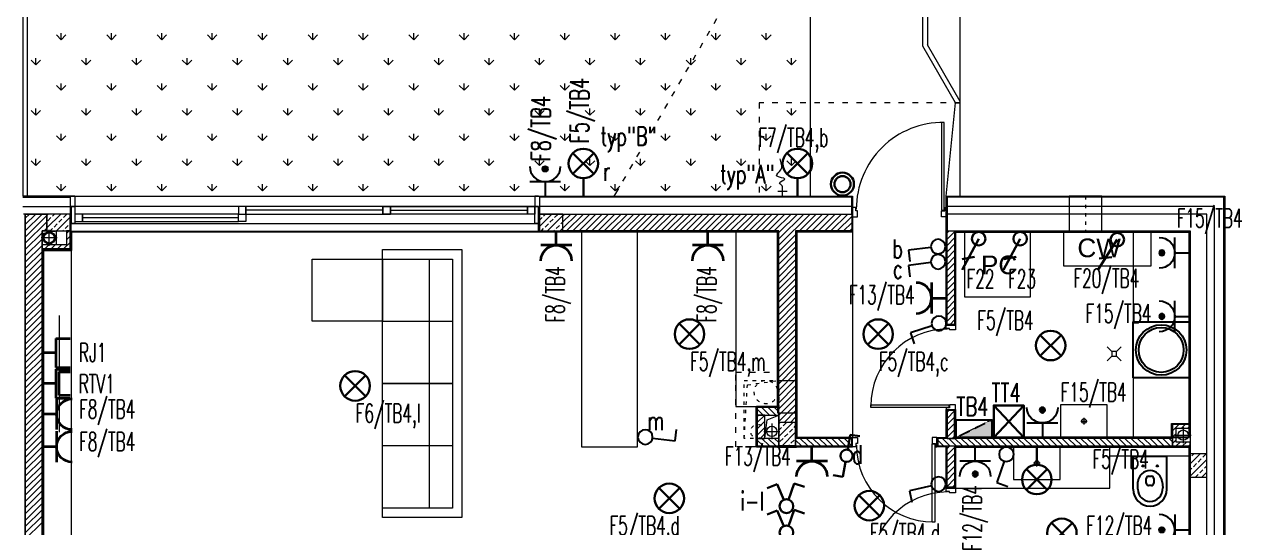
# Model space of a CAD drawing. Header units: millimetres. Extents: x 1780 to 154263, y -7240 to 17216.
# Drawn here: x 120252 to 121554, y 3367 to 3906 of the extents above; entities that cross this region are included whole.
import ezdxf

# ---------------------------------------------------------------- set-up
doc = ezdxf.new("R2010")
doc.units = ezdxf.units.MM
doc.linetypes.add('ACAD_ISO03W100', pattern=[30, 12, -18])
doc.linetypes.add('DASHED2', pattern=[0.375, 0.25, -0.125])
for name, color, linetype, lineweight in [('2d_SX_aranżacja drukowana', 200, 'Continuous', 5), ('2d_SX_aranżacja niedrukowana', 191, 'Continuous', 5), ('2d_SX_gruba przekroje', 90, 'Continuous', 20), ('2d_SX_instalacje', 200, 'Continuous', 9), ('2d_SX_instalacje szkic - kanalizacja sanitarna', 44, 'Continuous', 5), ('2d_SX_instalacje szkic - wentylacja nawiew', 170, 'Continuous', 5), ('2d_SX_instalacje szkic - wentylacja wywiew', 14, 'Continuous', 5), ('2d_SX_instalacje szkic - woda', 140, 'Continuous', 5), ('2d_SX_przebicia', 96, 'Continuous', 13), ('2d_SX_stolarka drzwiowa', 211, 'Continuous', 5), ('2d_SX_stolarka okienna', 5, 'Continuous', 5), ('2d_SX_stolarka okznaczenia', 251, 'Continuous', 5), ('2d_SX_szraf', 251, 'Continuous', 0), ('2d_SX_warstwy', 181, 'Continuous', 9), ('2d_SX_widok', 10, 'Continuous', 9), ('SX_PZT_utwardzona', 10, 'Continuous', 9)]:
    doc.layers.add(name, color=color, linetype=linetype, lineweight=lineweight)
doc.layers.add('2d_SX_powierzchnia', color=251, linetype='Continuous', plot=False)
doc.layers.add('2d_SX_rewizja 18 września', color=210, linetype='Continuous')
doc.layers.add('60 instalacje elektryka', color=10, linetype='Continuous')
doc.styles.add('OPIS', font='simplex.shx', dxfattribs={"width": 0.7, "height": 4})
doc.styles.add('ROMANS', font='romans.shx', dxfattribs={"height": 0.2})
doc.linetypes.add('ZIGZAG', pattern='A,0.00254,-5.08,[131,ltypeshp.shx,S=5.08,R=0,X=-5.08,Y=0],-10.16,[131,ltypeshp.shx,S=5.08,R=180,X=5.08,Y=0],-5.08', length=20.32254)

# ---------------------------------------------------------------- blocks, each defined once
blk = doc.blocks.new('PDKLD B1')
at = {"layer": '2d_SX_szraf'}
h = blk.add_hatch(dxfattribs=at)
h.set_pattern_fill('GRASS', color=8, scale=1.5, style=0)
h.set_pattern_definition([(90, (98496.447, -22378.067), (-26.94077, 26.94077), [7.14375, -46.73779]), (45, (98496.447, -22378.067), (-26.94077, 26.94077), [7.14375, -30.95625]), (135, (98496.447, -22378.067), (-26.94077, -26.94077), [7.14375, -30.95625])])
edge = h.paths.add_edge_path()
edge.add_line((113454.7, -11861.2), (113444.7, -11861.2))
edge.add_line((113444.7, -11861.2), (113444.7, -11243.2))
edge.add_line((113444.7, -11243.2), (112719.7, -11243.2))
edge.add_line((112719.7, -11243.2), (112719.7, -11243.2))
edge.add_line((112719.7, -11243.2), (112617.2, -11243.2))
edge.add_line((112617.2, -11243.2), (112617.2, -12034.2))
edge.add_line((112617.2, -12034.2), (112617.2, -12034.2))
edge.add_line((112617.2, -12034.2), (112617.2, -12575.3))
edge.add_line((112617.2, -12575.3), (113459.7, -12575.3))
edge.add_line((113459.7, -12575.3), (113459.7, -11861.2))
h = blk.add_hatch(dxfattribs=at)
h.set_pattern_fill('ANSI31', color=8, scale=1.5, angle=360, style=0)
h.set_pattern_definition([(45, (4094.675, -11046.748), (-3.36759605, 3.36759605), [])])
h.paths.add_polyline_path([(113605.7, -12612.3), (113613.7, -12612.3), (113613.7, -12712.3), (113605.7, -12712.3)])
h = blk.add_hatch(dxfattribs=at)
h.set_pattern_fill('ANSI31', color=8, scale=1.5, angle=90, style=0)
h.set_pattern_definition([(135, (119664.319, -26102.483), (-3.367596, -3.367596), [])])
h.paths.add_polyline_path([(113425.7, -12809.3), (113425.7, -12801.3), (113402.7, -12801.3), (113402.7, -12809.3)])
h = blk.add_hatch(dxfattribs=at)
h.set_pattern_fill('ANSI31', color=8, scale=1.5, angle=180, style=0)
h.set_pattern_definition([(225, (126703.9, -6572.6104), (3.367596, -3.367596), [])])
h.paths.add_polyline_path([(113410.7, -12809.3), (113402.7, -12809.3), (113402.7, -12834.3), (113410.7, -12834.3)])
h = blk.add_hatch(dxfattribs=at)
h.set_pattern_fill('ANSI31', color=8, scale=1.5, style=0)
h.set_pattern_definition([(45, (100312.4465, -19065.902), (-3.367596, 3.367596), [])])
h.paths.add_polyline_path([(113605.7, -12834.3), (113613.7, -12834.3), (113613.7, -12804.3), (113605.7, -12804.3)])
h = blk.add_hatch(dxfattribs=at)
h.set_pattern_fill('ANSI31', color=8, scale=1.5, angle=90, style=0)
h.set_pattern_definition([(135, (119664.319, -26135.483), (-3.367596, -3.367596), [])])
h.paths.add_polyline_path([(113425.7, -12842.3), (113425.7, -12834.3), (113402.7, -12834.3), (113402.7, -12842.3)])
h = blk.add_hatch(dxfattribs=at)
h.set_pattern_fill('ANSI31', color=8, scale=1.5, angle=90, style=0)
h.set_pattern_definition([(135, (119705.319, -26135.483), (-3.367596, -3.367596), [])])
h.paths.add_polyline_path([(113503.7, -12842.3), (113503.7, -12834.3), (113443.7, -12834.3), (113443.7, -12842.3)])
h = blk.add_hatch(dxfattribs=at)
h.set_pattern_fill('ANSI31', color=8, scale=1.5, angle=90, style=0)
h.set_pattern_definition([(135, (119857.319, -26135.483), (-3.367596, -3.367596), [])])
h.paths.add_polyline_path([(113846.7, -12842.3), (113846.7, -12834.3), (113595.7, -12834.3), (113595.7, -12842.3)])
h = blk.add_hatch(dxfattribs=at)
h.set_pattern_fill('ANSI31', color=8, scale=1.5, angle=360, style=0)
h.set_pattern_definition([(45, (4094.675, -11102.4664), (-3.36759605, 3.36759605), [])])
h.paths.add_polyline_path([(113605.7, -12842.3), (113613.7, -12842.3), (113613.7, -12886.5), (113605.7, -12886.5)])
at = {"color": 8, "ltscale": 5}
for p, q in [((113804.8, -12888.8), (113804.8, -12853.3)), ((113814.1, -12863.8), (113816, -12863.8)), ((113815.1, -12864.7), (113815.1, -12862.8)), ((113829.6, -12863.8), (113831.5, -12863.8)), ((113830.6, -12864.7), (113830.6, -12862.8)), ((113840.8, -12888.8), (113840.8, -12853.3)), ((113818.8, -12882.3), (113818.8, -12877.3)), ((113821.3, -12874.8), (113824.3, -12874.8)), ((113826.8, -12877.3), (113826.8, -12882.3)), ((113809.8, -12888.8), (113809.8, -12880.8)), ((113824.3, -12884.8), (113821.3, -12884.8)), ((113835.8, -12880.8), (113836.4, -12887.3))]:
    blk.add_line(p, q, dxfattribs=at)
at = {"color": 8}
blk.add_lwpolyline([(113804.7, -12769.7), (113804.7, -12709.7), (113864.7, -12709.7), (113864.7, -12769.7), (113804.7, -12769.7)], close=True, dxfattribs=at)
at = {"color": 8, "ltscale": 5}
blk.add_lwpolyline([(113804.8, -12853.3), (113840.8, -12853.3)], dxfattribs=at)
at = {"color": 8}
for radius in [27, 24]:
    blk.add_circle((113834.7, -12739.7), radius, dxfattribs=at)
at = {"color": 8, "ltscale": 5}
for centre in [(113815.1, -12863.8), (113830.6, -12863.8)]:
    blk.add_circle(centre, 0.75, dxfattribs=at)
for centre, radius, start, end in [((113822.8, -12881.8), 13, 4.5812, 175.4188), ((113821.3, -12877.3), 2.5, 90, 180), ((113824.3, -12877.3), 2.5, 0, 90), ((113822.8, -12888.8), 18, 180, 270), ((113822.8, -12888.8), 13, 180, 269.0685), ((113821.3, -12882.3), 2.5, 180, 270), ((113822.4, -12887.8), 14, 270.8976, 1.7357), ((113822.8, -12888.8), 18, 270, 0), ((113824.3, -12882.3), 2.5, 270, 0)]:
    blk.add_arc(centre, radius, start, end, dxfattribs=at)
at = {"layer": '2d_SX_aranżacja drukowana', "color": 8, "ltscale": 5}
for p, q in [((113614.7, -12683.3), (113614.7, -12613.3)), ((113614.7, -12613.3), (113684.7, -12613.3)), ((113624.7, -12683.3), (113624.7, -12613.3)), ((113694.7, -12613.3), (113694.7, -12683.3)), ((113724.7, -12613.3), (113804.7, -12613.3)), ((113730.3, -12613.3), (113730.3, -12649.8)), ((113824, -12649.8), (113824, -12613.3)), ((113730.3, -12649.8), (113824, -12649.8)), ((113694.7, -12683.3), (113624.7, -12683.3)), ((113614.7, -12843.3), (113614.7, -12887.5)), ((113779.7, -12843.3), (113864.7, -12843.3)), ((113779.7, -12853.3), (113779.7, -12843.3)), ((113779.7, -12887.5), (113779.7, -12843.3)), ((113864.7, -12843.3), (113864.7, -12853.3)), ((113864.7, -12853.3), (113779.7, -12853.3)), ((113614.7, -12887.5), (113779.7, -12887.5))]:
    blk.add_line(p, q, dxfattribs=at)
for points in [[(113777.1, -12833.3), (113777.1, -12798.3), (113727.1, -12798.3), (113727.1, -12833.3)], [(113676.7, -12843.3), (113676.7, -12878.3), (113726.7, -12878.3), (113726.7, -12843.3)]]:
    blk.add_lwpolyline(points, close=True, dxfattribs=at)
for points in [[(113752.1, -12812.3), (113752.1, -12819.3)], [(113748.6, -12815.8), (113755.6, -12815.8)], [(113705.2, -12860.8), (113698.2, -12860.8)], [(113701.7, -12864.3), (113701.7, -12857.3)]]:
    blk.add_lwpolyline(points, dxfattribs=at)
for centre in [(113752.1, -12815.8), (113701.7, -12860.8)]:
    blk.add_circle(centre, 2.5, dxfattribs=at)
at = {"layer": '2d_SX_aranżacja niedrukowana', "color": 8}
for p, q in [((113274.7, -12613.3), (113214.7, -12613.3)), ((113214.7, -12613.3), (113214.7, -12843.3)), ((113274.7, -12843.3), (113274.7, -12613.3)), ((113424.7, -12613.3), (113379.7, -12613.3)), ((113379.7, -12613.3), (113379.7, -12800.3)), ((113424.7, -12800.3), (113424.7, -12613.3)), ((113444.7, -12613.3), (113504.7, -12613.3)), ((113444.7, -12833.3), (113444.7, -12613.3)), ((113504.7, -12613.3), (113504.7, -12833.3)), ((113804.7, -12613.3), (113804.7, -12833.3)), ((112668.7, -12633.3), (112668.7, -13383.3)), ((112655.9, -12702.9), (112655.9, -12827.7)), ((113379.7, -12800.3), (113424.7, -12800.3)), ((113504.7, -12833.3), (113444.7, -12833.3)), ((113214.7, -12843.3), (113274.7, -12843.3))]:
    blk.add_line(p, q, dxfattribs=at)
for points in [[(113001.7, -12642.4), (113001.7, -12709), (112926.7, -12709), (112926.7, -12642.4)], [(113086.7, -12632.4), (113086.7, -12919), (113001.7, -12919), (113001.7, -12632.4)], [(113076.7, -12642.4), (113076.7, -12909), (113001.7, -12909), (113001.7, -12642.4)], [(113076.7, -12642.4), (113076.7, -12775.7), (113001.7, -12775.7), (113001.7, -12642.4)], [(113076.7, -12709), (113076.7, -12775.7), (113001.7, -12775.7), (113001.7, -12709)], [(113076.7, -12775.7), (113076.7, -12842.4), (113001.7, -12842.4), (113001.7, -12775.7)]]:
    blk.add_lwpolyline(points, close=True, dxfattribs=at)
blk.add_lwpolyline([(113001.7, -12642.4), (113051.7, -12642.4), (113051.7, -12909)], dxfattribs=at)
at = {"layer": '2d_SX_gruba przekroje', "color": 8}
for p, q in [((112672.7, -12575.3), (112617.2, -12575.3)), ((112668.7, -12575.3), (112672.7, -12575.3)), ((112672.7, -12575.3), (112672.7, -12586.3)), ((113168.7, -12575.3), (113164.7, -12575.3)), ((113164.7, -12575.3), (113164.7, -12586.3)), ((113168.7, -12575.3), (113504.7, -12575.3)), ((113504.7, -12575.3), (113504.7, -12613.3)), ((113604.7, -12613.3), (113604.7, -12575.3)), ((113604.7, -12575.3), (113902.7, -12575.3)), ((113902.7, -12575.3), (113902.7, -13421.3)), ((112672.7, -12586.3), (112668.7, -12586.3)), ((112668.7, -12613.3), (112668.7, -12586.3)), ((113164.7, -12586.3), (113168.7, -12586.3)), ((113168.7, -12613.3), (113168.7, -12586.3)), ((112668.7, -12613.3), (112668.7, -12632.3)), ((112668.7, -12613.3), (112668.7, -12613.3)), ((113424.7, -12613.3), (113168.7, -12613.3)), ((113424.7, -12800.3), (113424.7, -12613.3)), ((113504.7, -12613.3), (113444.7, -12613.3)), ((113444.7, -12613.3), (113444.7, -12833.3)), ((113604.7, -12713.3), (113604.7, -12613.3)), ((113614.7, -12613.3), (113614.7, -12713.3)), ((113864.7, -12613.3), (113614.7, -12613.3)), ((113864.7, -12818.3), (113864.7, -12613.3)), ((112668.7, -12632.3), (112638.7, -12632.3)), ((112638.7, -13383.3), (112638.7, -12632.3)), ((113614.7, -12713.3), (113604.7, -12713.3)), ((113401.7, -12843.3), (113401.7, -12800.3)), ((113401.7, -12800.3), (113424.7, -12800.3)), ((113604.7, -12833.3), (113604.7, -12803.3)), ((113604.7, -12803.3), (113614.7, -12803.3)), ((113614.7, -12803.3), (113614.7, -12833.3)), ((113845.7, -12833.3), (113845.7, -12818.3)), ((113845.7, -12818.3), (113864.7, -12818.3)), ((113845.7, -12833.3), (113845.7, -12818.3)), ((113845.7, -12818.3), (113864.7, -12818.3)), ((113504.7, -12833.3), (113444.7, -12833.3)), ((113504.7, -12843.3), (113504.7, -12833.3)), ((113594.7, -12843.3), (113594.7, -12833.3)), ((113594.7, -12833.3), (113604.7, -12833.3)), ((113614.7, -12833.3), (113845.7, -12833.3)), ((113424.7, -12843.3), (113401.7, -12843.3)), ((113444.7, -12843.3), (113424.7, -12843.3)), ((113444.7, -12843.3), (113504.7, -12843.3)), ((113604.7, -12843.3), (113594.7, -12843.3)), ((113604.7, -12887.5), (113604.7, -12843.3)), ((113864.7, -12843.3), (113614.7, -12843.3)), ((113614.7, -12843.3), (113614.7, -12887.5)), ((113845.7, -12843.3), (113864.7, -12843.3)), ((113864.7, -13057.5), (113864.7, -12843.3)), ((113614.7, -12887.5), (113604.7, -12887.5))]:
    blk.add_line(p, q, dxfattribs=at)
at = {"layer": '2d_SX_instalacje', "color": 8}
for points in [[(113781.8, -12741.2), (113776.8, -12736.2)], [(113781.8, -12746.2), (113776.8, -12751.2)], [(113786.8, -12741.2), (113791.8, -12736.2)], [(113786.8, -12746.2), (113791.8, -12751.2)]]:
    blk.add_lwpolyline(points, dxfattribs=at)
blk.add_lwpolyline([(113786.8, -12746.2), (113786.8, -12741.2), (113781.8, -12741.2), (113781.8, -12746.2)], close=True, dxfattribs=at)
at = {"layer": '2d_SX_instalacje szkic - kanalizacja sanitarna', "color": 8}
for points in [[(112645.2, -12628.3), (112645.2, -12611.3)], [(112645.2, -12628.3), (112645.2, -12611.3)], [(112653.7, -12619.8), (112636.7, -12619.8)], [(112653.7, -12619.8), (112636.7, -12619.8)], [(113418.2, -12818.3), (113418.2, -12835.3)], [(113418.2, -12818.3), (113418.2, -12835.3)], [(113858.2, -12822.3), (113858.2, -12839.3)], [(113409.7, -12826.8), (113426.7, -12826.8)], [(113409.7, -12826.8), (113426.7, -12826.8)], [(113849.7, -12830.8), (113866.7, -12830.8)]]:
    blk.add_lwpolyline(points, dxfattribs=at)
for centre in [(112645.2, -12619.8), (112645.2, -12619.8), (113418.2, -12826.8), (113418.2, -12826.8), (113858.2, -12830.8)]:
    blk.add_circle(centre, 5.5, dxfattribs=at)
at = {"layer": '2d_SX_instalacje szkic - wentylacja nawiew', "color": 8, "linetype": 'ACAD_ISO03W100', "ltscale": 0.3}
blk.add_line((113753.7, -12575.3), (113753.7, -12613.3), dxfattribs=at)
at = {"layer": '2d_SX_instalacje szkic - wentylacja wywiew', "color": 8, "linetype": 'ACAD_ISO03W100', "ltscale": 0.3}
for centre, radius in [((113411.9, -12784.8), 12.5), ((113403.2, -12826.8), 7.5)]:
    blk.add_circle(centre, radius, dxfattribs=at)
at = {"layer": '2d_SX_instalacje szkic - woda', "color": 8}
for p, q in [((113429.7, -12575.3), (113429.7, -12565.3)), ((113434.7, -12570.3), (113424.7, -12570.3))]:
    blk.add_line(p, q, dxfattribs=at)
at = {"layer": '2d_SX_instalacje szkic - woda', "color": 8, "start_tangent": (0.020138, 0.999797), "end_tangent": (-0.22984, 0.973228)}
blk.add_spline([(113429.7, -12565.3), (113426.6, -12560.9), (113432.1, -12556.9), (113423.4, -12553.6), (113428, -12547), (113427, -12535.3)], degree=3, dxfattribs=at)
at = {"layer": '2d_SX_powierzchnia', "color": 8}
for p, q in [((113424.7, -12613.3), (112668.7, -12613.3)), ((112668.7, -12613.3), (112668.7, -12633.3)), ((113424.7, -12800.3), (113424.7, -12613.3)), ((113444.7, -12613.3), (113444.7, -12833.3)), ((113614.7, -12613.3), (113864.7, -12613.3)), ((113864.7, -12613.3), (113864.7, -12833.3)), ((112668.7, -12633.3), (112638.7, -12633.3)), ((112638.7, -12633.3), (112638.7, -13234.6)), ((113401.7, -12843.3), (113401.7, -12800.3)), ((113401.7, -12800.3), (113424.7, -12800.3)), ((113864.7, -12833.3), (113614.7, -12833.3)), ((113424.7, -12843.3), (113401.7, -12843.3)), ((113424.7, -12843.3), (113444.7, -12843.3)), ((113614.7, -12843.3), (113864.7, -12843.3)), ((113864.7, -12843.3), (113864.7, -13057.5))]:
    blk.add_line(p, q, dxfattribs=at)
at = {"layer": '2d_SX_przebicia', "color": 8}
for p, q in [((113771.2, -12575.3), (113736.2, -12575.3)), ((113736.2, -12575.3), (113736.2, -12613.3)), ((113771.2, -12613.3), (113771.2, -12575.3)), ((112637.7, -12627.3), (112637.7, -12612.3)), ((112637.7, -12612.3), (112652.7, -12612.3)), ((112637.7, -12627.3), (112637.7, -12612.3)), ((112637.7, -12612.3), (112652.7, -12612.3)), ((112652.7, -12612.3), (112652.7, -12627.3)), ((112652.7, -12612.3), (112652.7, -12627.3)), ((113736.2, -12613.3), (113771.2, -12613.3)), ((112652.7, -12627.3), (112637.7, -12627.3)), ((112652.7, -12627.3), (112637.7, -12627.3)), ((113424.7, -12772.3), (113444.7, -12772.3)), ((113424.7, -12807.3), (113424.7, -12772.3)), ((113444.7, -12772.3), (113444.7, -12807.3)), ((113410.7, -12809.3), (113425.7, -12809.3)), ((113410.7, -12834.3), (113410.7, -12809.3)), ((113413.4, -12814.3), (113425.7, -12809.3)), ((113444.7, -12807.3), (113424.7, -12807.3)), ((113425.7, -12809.3), (113425.7, -12834.3)), ((113410.7, -12834.3), (113413.4, -12814.3)), ((113850.7, -12823.3), (113865.7, -12823.3)), ((113850.7, -12838.3), (113850.7, -12823.3)), ((113865.7, -12823.3), (113865.7, -12838.3)), ((113425.7, -12834.3), (113410.7, -12834.3)), ((113865.7, -12838.3), (113850.7, -12838.3))]:
    blk.add_line(p, q, dxfattribs=at)
at = {"layer": '2d_SX_przebicia', "color": 8, "linetype": 'ACAD_ISO03W100', "ltscale": 0.3}
for p, q in [((112637.7, -12627.3), (112639.3, -12614.7)), ((112639.3, -12614.7), (112652.7, -12612.3)), ((113388.7, -12772.3), (113425.7, -12772.3)), ((113388.7, -12834.3), (113388.7, -12772.3)), ((113392.2, -12777), (113425.7, -12772.3)), ((113425.7, -12772.3), (113425.7, -12834.3)), ((113388.7, -12834.3), (113392.2, -12777)), ((113425.7, -12834.3), (113388.7, -12834.3))]:
    blk.add_line(p, q, dxfattribs=at)
at = {"layer": '2d_SX_przebicia', "color": 8}
blk.add_circle((112645.2, -12619.8), 6.5, dxfattribs=at)
at = {"layer": '2d_SX_stolarka drzwiowa', "color": 8}
for points in [[(113602.7, -12590.3), (113602.7, -12496.2), (113599.7, -12496.2), (113599.7, -12590.3)], [(113607.7, -12801.3), (113524.2, -12801.3), (113524.2, -12798.3), (113607.7, -12798.3)], [(113592.7, -12840.3), (113592.7, -12923.8), (113589.7, -12923.8), (113589.7, -12840.3)]]:
    blk.add_lwpolyline(points, close=True, dxfattribs=at)
for points in [[(113508.2, -12587.3), (113504.7, -12587.3), (113504.7, -12597.3), (113509.7, -12597.3), (113509.7, -12590.8), (113508.2, -12590.8), (113508.2, -12587.3)], [(113599.7, -12590.8), (113603.2, -12590.8), (113603.2, -12587.3), (113604.7, -12587.3), (113604.7, -12597.3), (113599.7, -12597.3), (113599.7, -12590.8)], [(113604.7, -12716.8), (113604.7, -12713.3), (113614.7, -12713.3), (113614.7, -12718.3), (113608.2, -12718.3), (113608.2, -12716.8), (113604.7, -12716.8)], [(113608.2, -12798.3), (113608.2, -12801.8), (113604.7, -12801.8), (113604.7, -12803.3), (113614.7, -12803.3), (113614.7, -12798.3), (113608.2, -12798.3)], [(113508.2, -12843.3), (113504.7, -12843.3), (113504.7, -12833.3), (113509.7, -12833.3), (113509.7, -12839.8), (113508.2, -12839.8), (113508.2, -12843.3)], [(113589.7, -12839.8), (113593.2, -12839.8), (113593.2, -12843.3), (113594.7, -12843.3), (113594.7, -12833.3), (113589.7, -12833.3), (113589.7, -12839.8)], [(113604.7, -12891), (113604.7, -12887.5), (113614.7, -12887.5), (113614.7, -12892.5), (113608.2, -12892.5), (113608.2, -12891), (113604.7, -12891)]]:
    blk.add_lwpolyline(points, dxfattribs=at)
at = {"layer": '2d_SX_stolarka okienna', "color": 8}
for p, q in [((112668.7, -12586.3), (112672.7, -12586.3)), ((112668.7, -12604.3), (112668.7, -12586.3)), ((113168.7, -12586.3), (112668.7, -12586.3)), ((112668.7, -12586.3), (112668.7, -12604.3)), ((112672.7, -12586.3), (112672.7, -12604.3)), ((113164.7, -12586.3), (113168.7, -12586.3)), ((113164.7, -12604.3), (113164.7, -12586.3)), ((113168.7, -12586.3), (113168.7, -12604.3)), ((113168.7, -12604.3), (113168.7, -12586.3)), ((112672.7, -12604.3), (112668.7, -12604.3)), ((112668.7, -12604.3), (113168.7, -12604.3)), ((113168.7, -12604.3), (113164.7, -12604.3))]:
    blk.add_line(p, q, dxfattribs=at)
for points in [[(112847.7, -12594.3), (112855.7, -12594.3), (112855.7, -12586.3), (112847.7, -12586.3), (112847.7, -12594.3)], [(113002.2, -12594.3), (113002.2, -12586.3), (112855.7, -12586.3), (112855.7, -12594.3)], [(113002.2, -12594.3), (113010.2, -12594.3), (113010.2, -12586.3), (113002.2, -12586.3), (113002.2, -12594.3)], [(113010.2, -12594.3), (113002.2, -12594.3), (113002.2, -12586.3), (113010.2, -12586.3), (113010.2, -12594.3)], [(113010.2, -12594.3), (113010.2, -12586.3), (113156.7, -12586.3), (113156.7, -12594.3)], [(113164.7, -12594.3), (113156.7, -12594.3), (113156.7, -12586.3), (113164.7, -12586.3), (113164.7, -12594.3)], [(112672.7, -12602.3), (112680.7, -12602.3), (112680.7, -12594.3), (112672.7, -12594.3), (112672.7, -12602.3)], [(112847.7, -12602.3), (112847.7, -12594.3), (112680.7, -12594.3), (112680.7, -12602.3)], [(112855.7, -12602.3), (112847.7, -12602.3), (112847.7, -12594.3), (112855.7, -12594.3), (112855.7, -12602.3)]]:
    blk.add_lwpolyline(points, close=True, dxfattribs=at)
for points in [[(113002.2, -12590.3), (112855.7, -12590.3)], [(113010.2, -12590.3), (113156.7, -12590.3)], [(112847.7, -12598.3), (112680.7, -12598.3)]]:
    blk.add_lwpolyline(points, dxfattribs=at)
at = {"layer": '2d_SX_stolarka okznaczenia', "color": 8}
for centre, radius, start, end in [((113601.5, -12589.1), 92.9, 89.2932, 179.9404), ((113606.6, -12799.7), 82.4, 90.2975, 180.0508), ((113591.1, -12841.3), 82.4, 180.2975, 270.0508), ((113606.6, -12974), 82.4, 90.2975, 180.0508)]:
    blk.add_arc(centre, radius, start, end, dxfattribs=at)
at = {"layer": '2d_SX_szraf', "color": 8, "linetype": 'ZIGZAG'}
for p, q in [((112617.2, -12586.3), (112667.7, -12586.3)), ((113503.7, -12586.3), (113169.7, -12586.3)), ((113891.7, -12586.3), (113605.7, -12586.3)), ((113891.7, -13410.3), (113891.7, -12586.3))]:
    blk.add_line(p, q, dxfattribs=at)
at = {"layer": '2d_SX_szraf', "color": 8, "linetype": 'Continuous'}
for p, q in [((112619.7, -12598.7), (112624.1, -12594.3)), ((112619.7, -12605.4), (112630.8, -12594.3)), ((112619.7, -12612.1), (112637.6, -12594.3)), ((112619.7, -12618.9), (112642.7, -12595.9)), ((112619.7, -12625.6), (112642.7, -12602.6)), ((112642.7, -12595.7), (112644.1, -12594.3)), ((112642.7, -12609.2), (112657.6, -12594.3)), ((112643.7, -12601.4), (112647.1, -12598)), ((112648.8, -12596.4), (112650.9, -12594.3)), ((112650.5, -12608.2), (112653.8, -12604.8)), ((112653.1, -12612.3), (112667.7, -12597.7)), ((112655.5, -12603.1), (112658.9, -12599.7)), ((112660.6, -12598), (112663.9, -12594.7)), ((112667.3, -12604.8), (112667.7, -12604.4)), ((113169.7, -12607.5), (113183, -12594.3)), ((113169.7, -12600.8), (113172.4, -12598)), ((113174.1, -12596.4), (113176.2, -12594.3)), ((113175.8, -12608.2), (113179.2, -12604.8)), ((113178.4, -12612.3), (113194.7, -12596)), ((113180.8, -12603.1), (113184.2, -12599.7)), ((113185.9, -12598), (113189.3, -12594.7)), ((113192.6, -12604.8), (113194.7, -12602.7)), ((113194.7, -12596), (113196.4, -12594.3)), ((113194.7, -12602.7), (113203.2, -12594.3)), ((113194.7, -12609.5), (113209.9, -12594.3)), ((113198.6, -12612.3), (113216.6, -12594.3)), ((113205.4, -12612.3), (113223.4, -12594.3)), ((113212.1, -12612.3), (113230.1, -12594.3)), ((113218.8, -12612.3), (113236.8, -12594.3)), ((113225.6, -12612.3), (113243.6, -12594.3)), ((113232.3, -12612.3), (113250.3, -12594.3)), ((113239, -12612.3), (113257, -12594.3)), ((113245.8, -12612.3), (113263.8, -12594.3)), ((113252.5, -12612.3), (113270.5, -12594.3)), ((113259.3, -12612.3), (113277.3, -12594.3)), ((113266, -12612.3), (113284, -12594.3)), ((113272.7, -12612.3), (113290.7, -12594.3)), ((113279.5, -12612.3), (113297.5, -12594.3)), ((113286.2, -12612.3), (113304.2, -12594.3)), ((113292.9, -12612.3), (113310.9, -12594.3)), ((113299.7, -12612.3), (113317.7, -12594.3)), ((113306.4, -12612.3), (113324.4, -12594.3)), ((113313.1, -12612.3), (113331.1, -12594.3)), ((113319.9, -12612.3), (113337.9, -12594.3)), ((113326.6, -12612.3), (113344.6, -12594.3)), ((113333.3, -12612.3), (113351.3, -12594.3)), ((113340.1, -12612.3), (113358.1, -12594.3)), ((113346.8, -12612.3), (113364.8, -12594.3)), ((113353.5, -12612.3), (113371.5, -12594.3)), ((113360.3, -12612.3), (113378.3, -12594.3)), ((113367, -12612.3), (113385, -12594.3)), ((113373.7, -12612.3), (113391.7, -12594.3)), ((113380.5, -12612.3), (113398.5, -12594.3)), ((113387.2, -12612.3), (113405.2, -12594.3)), ((113394, -12612.3), (113412, -12594.3)), ((113400.7, -12612.3), (113418.7, -12594.3)), ((113407.4, -12612.3), (113425.4, -12594.3)), ((113414.2, -12612.3), (113432.2, -12594.3)), ((113420.9, -12612.3), (113438.9, -12594.3)), ((113425.7, -12614.2), (113445.6, -12594.3)), ((113425.7, -12620.9), (113452.4, -12594.3)), ((113425.7, -12627.7), (113459.1, -12594.3)), ((113447.8, -12612.3), (113465.8, -12594.3)), ((113454.6, -12612.3), (113472.6, -12594.3)), ((113461.3, -12612.3), (113479.3, -12594.3)), ((113468, -12612.3), (113486, -12594.3)), ((113474.8, -12612.3), (113492.8, -12594.3)), ((113481.5, -12612.3), (113499.5, -12594.3)), ((113488.2, -12612.3), (113503.7, -12596.8)), ((113495, -12612.3), (113503.7, -12603.6)), ((112619.7, -12632.4), (112637.7, -12614.4)), ((112639.8, -12612.3), (112642.7, -12609.4)), ((112646.3, -12612.3), (112648.8, -12609.8)), ((112659.8, -12612.3), (112660.6, -12611.5)), ((112662.2, -12609.8), (112665.6, -12606.5)), ((112666.6, -12612.3), (112663.7, -12615.1)), ((112666.6, -12612.3), (112667.7, -12611.1)), ((113171.7, -12612.3), (113174.1, -12609.8)), ((113185.2, -12612.3), (113185.9, -12611.5)), ((113187.6, -12609.8), (113191, -12606.5)), ((113191.9, -12612.3), (113194.7, -12609.5)), ((113425.7, -12634.4), (113443.7, -12616.4)), ((113501.7, -12612.3), (113503.7, -12610.3)), ((112619.7, -12639.1), (112637.7, -12621.1)), ((112619.7, -12645.8), (112637.7, -12627.8)), ((112638.1, -12627.3), (112637.7, -12627.7)), ((112644.8, -12627.3), (112640.8, -12631.3)), ((112651.6, -12627.3), (112647.6, -12631.3)), ((112658.3, -12627.3), (112654.3, -12631.3)), ((112667.7, -12624.6), (112661, -12631.3)), ((112667.7, -12617.9), (112663.7, -12621.9)), ((113425.7, -12641.2), (113443.7, -12623.2)), ((113425.7, -12647.9), (113443.7, -12629.9)), ((112619.7, -12652.6), (112637.7, -12634.6)), ((112619.7, -12659.3), (112637.7, -12641.3)), ((113425.7, -12654.6), (113443.7, -12636.6)), ((113425.7, -12661.4), (113443.7, -12643.4)), ((112619.7, -12666), (112637.7, -12648)), ((112619.7, -12672.8), (112637.7, -12654.8)), ((113425.7, -12668.1), (113443.7, -12650.1)), ((113425.7, -12674.8), (113443.7, -12656.8)), ((112619.7, -12679.5), (112637.7, -12661.5)), ((112619.7, -12686.2), (112637.7, -12668.2)), ((113425.7, -12681.6), (113443.7, -12663.6)), ((112619.7, -12693), (112637.7, -12675)), ((112619.7, -12699.7), (112637.7, -12681.7)), ((113425.7, -12688.3), (113443.7, -12670.3)), ((113425.7, -12695), (113443.7, -12677)), ((112619.7, -12706.4), (112637.7, -12688.4)), ((112619.7, -12713.2), (112637.7, -12695.2)), ((113425.7, -12701.8), (113443.7, -12683.8)), ((113425.7, -12708.5), (113443.7, -12690.5)), ((112619.7, -12719.9), (112637.7, -12701.9)), ((112619.7, -12726.6), (112637.7, -12708.6)), ((113425.7, -12715.2), (113443.7, -12697.2)), ((113425.7, -12722), (113443.7, -12704)), ((112619.7, -12733.4), (112637.7, -12715.4)), ((113425.7, -12728.7), (113443.7, -12710.7)), ((113425.7, -12735.4), (113443.7, -12717.4)), ((112619.7, -12740.1), (112637.7, -12722.1)), ((112619.7, -12746.9), (112637.7, -12728.9)), ((113425.7, -12742.2), (113443.7, -12724.2)), ((113425.7, -12748.9), (113443.7, -12730.9)), ((112619.7, -12753.6), (112637.7, -12735.6)), ((112619.7, -12760.3), (112637.7, -12742.3)), ((113425.7, -12755.7), (113443.7, -12737.7)), ((113425.7, -12762.4), (113443.7, -12744.4)), ((112619.7, -12767.1), (112637.7, -12749.1)), ((112619.7, -12773.8), (112637.7, -12755.8)), ((113425.7, -12769.1), (113443.7, -12751.1)), ((113425.7, -12775.9), (113443.7, -12757.9)), ((112619.7, -12780.5), (112637.7, -12762.5)), ((112619.7, -12787.3), (112637.7, -12769.3)), ((113425.7, -12782.6), (113443.7, -12764.6)), ((113425.7, -12789.3), (113443.7, -12771.3)), ((112619.7, -12794), (112637.7, -12776)), ((112619.7, -12800.7), (112637.7, -12782.7)), ((113425.7, -12796.1), (113443.7, -12778.1)), ((113425.7, -12802.8), (113443.7, -12784.8)), ((112619.7, -12807.5), (112637.7, -12789.5)), ((112619.7, -12814.2), (112637.7, -12796.2)), ((113425.7, -12809.5), (113443.7, -12791.5)), ((113425.7, -12816.3), (113443.7, -12798.3)), ((112619.7, -12820.9), (112637.7, -12802.9)), ((112619.7, -12827.7), (112637.7, -12809.7)), ((113431.4, -12817.3), (113443.7, -12805)), ((113438.2, -12817.3), (113443.7, -12811.7)), ((112619.7, -12834.4), (112637.7, -12816.4)), ((112619.7, -12841.1), (112637.7, -12823.1)), ((113425.7, -12818.8), (113427.2, -12817.3)), ((113425.7, -12832.3), (113440.7, -12817.3)), ((113425.7, -12825.6), (113428.5, -12822.7)), ((113430.2, -12821), (113433.6, -12817.6)), ((113437, -12827.7), (113440.3, -12824.4)), ((113442, -12822.7), (113443.7, -12821)), ((113846.7, -12819.6), (113847, -12819.3)), ((113846.7, -12826.3), (113853.7, -12819.3)), ((113856.5, -12823.3), (113860.5, -12819.3)), ((113863.2, -12823.3), (113865.7, -12820.8)), ((112619.7, -12847.9), (112637.7, -12829.9)), ((112619.7, -12854.6), (112637.7, -12836.6)), ((113426.9, -12837.8), (113430.2, -12834.5)), ((113429.2, -12842.3), (113443.7, -12827.8)), ((113431.9, -12832.8), (113435.3, -12829.4)), ((113438.6, -12839.5), (113442, -12836.2)), ((113846.7, -12833.1), (113850.7, -12829.1)), ((113846.7, -12839.8), (113850.7, -12835.8)), ((113850.9, -12842.3), (113854.9, -12838.3)), ((113857.7, -12842.3), (113861.7, -12838.3)), ((112619.7, -12861.4), (112637.7, -12843.4)), ((112619.7, -12868.1), (112637.7, -12850.1)), ((113435.9, -12842.3), (113437, -12841.2)), ((113442.6, -12842.3), (113443.7, -12841.2)), ((113864.4, -12842.3), (113865.7, -12841)), ((113865.7, -12861.4), (113876.3, -12850.8)), ((113867.5, -12852.8), (113869.5, -12850.8)), ((113879.3, -12854.5), (113882.6, -12851.1)), ((112619.7, -12874.8), (112637.7, -12856.8)), ((112619.7, -12881.6), (112637.7, -12863.6)), ((113865.7, -12854.6), (113865.8, -12854.5)), ((113865.7, -12874.8), (113883.7, -12856.8)), ((113869.2, -12864.6), (113872.5, -12861.2)), ((113874.2, -12859.6), (113877.6, -12856.2)), ((113880.9, -12866.3), (113883.7, -12863.6)), ((112619.7, -12888.3), (112637.7, -12870.3)), ((112619.7, -12895), (112637.7, -12877)), ((113865.7, -12868.1), (113867.5, -12866.3)), ((113871.5, -12875.8), (113874.2, -12873)), ((113875.9, -12871.3), (113879.3, -12868)), ((113878.2, -12875.8), (113883.7, -12870.3)), ((113883.7, -12876.9), (113883.7, -12876.9)), ((112619.7, -12901.8), (112637.7, -12883.8)), ((112619.7, -12908.5), (112637.7, -12890.5)), ((113883.7, -12883.6), (113883.7, -12883.6)), ((113883.7, -12890.3), (113883.7, -12890.3)), ((112619.7, -12915.2), (112637.7, -12897.2)), ((112619.7, -12922), (112637.7, -12904)), ((113883.7, -12897.1), (113883.7, -12897.1)), ((113883.7, -12903.8), (113883.7, -12903.8)), ((112619.7, -12928.7), (112637.7, -12910.7)), ((113883.7, -12910.6), (113883.7, -12910.6)), ((112619.7, -12935.4), (112637.7, -12917.4)), ((112619.7, -12942.2), (112637.7, -12924.2))]:
    blk.add_line(p, q, dxfattribs=at)
at = {"layer": '2d_SX_warstwy', "color": 8}
for p, q in [((112617.2, -12576.3), (112667.7, -12576.3)), ((112667.7, -12576.3), (112667.7, -12594.3)), ((113503.7, -12576.3), (113169.7, -12576.3)), ((113169.7, -12576.3), (113169.7, -12594.3)), ((113503.7, -12594.3), (113503.7, -12576.3)), ((113901.7, -12576.3), (113605.7, -12576.3)), ((113605.7, -12576.3), (113605.7, -12594.3)), ((113901.7, -13420.3), (113901.7, -12576.3)), ((112619.7, -12594.3), (112617.7, -12594.3)), ((112642.7, -12594.3), (112619.7, -12594.3)), ((112619.7, -12594.3), (112619.7, -12985.8)), ((112619.7, -13402.3), (112619.7, -12594.3)), ((112619.7, -13402.3), (112619.7, -12594.3)), ((112619.7, -12594.3), (112642.7, -12594.3)), ((112642.7, -12612.3), (112642.7, -12594.3)), ((112667.7, -12594.3), (112642.7, -12594.3)), ((112642.7, -12594.3), (112642.7, -12612.3)), ((112642.7, -12594.3), (112642.7, -12612.3)), ((112667.7, -12612.3), (112667.7, -12594.3)), ((113194.7, -12594.3), (113169.7, -12594.3)), ((113169.7, -12594.3), (113169.7, -12612.3)), ((113169.7, -12594.3), (113503.7, -12594.3)), ((113194.7, -12612.3), (113194.7, -12594.3)), ((113194.7, -12612.3), (113194.7, -12594.3)), ((113194.7, -12594.3), (113503.7, -12594.3)), ((113503.7, -12594.3), (113503.7, -12612.3)), ((113605.7, -12594.3), (113605.7, -12612.3)), ((113883.7, -12594.3), (113605.7, -12594.3)), ((113883.7, -13402.3), (113883.7, -12594.3)), ((112637.7, -12985.8), (112637.7, -12612.3)), ((112637.7, -12612.3), (112642.7, -12612.3)), ((112642.7, -12612.3), (112637.7, -12612.3)), ((112637.7, -12612.3), (112637.7, -13384.3)), ((112642.7, -12612.3), (112667.7, -12612.3)), ((112667.7, -12612.3), (112663.7, -12612.3)), ((112663.7, -12612.3), (112663.7, -12627.3)), ((112667.7, -12631.3), (112667.7, -12612.3)), ((113169.7, -12612.3), (113194.7, -12612.3)), ((113425.7, -12612.3), (113194.7, -12612.3)), ((113425.7, -12842.3), (113425.7, -12612.3)), ((113503.7, -12612.3), (113443.7, -12612.3)), ((113443.7, -12612.3), (113443.7, -12842.3)), ((113605.7, -12612.3), (113865.7, -12612.3)), ((113865.7, -12612.3), (113865.7, -13384.3)), ((112663.7, -12627.3), (112637.7, -12627.3)), ((112637.7, -12627.3), (112637.7, -12631.3)), ((112637.7, -12631.3), (112667.7, -12631.3)), ((113443.7, -12817.3), (113425.7, -12817.3)), ((113425.7, -12817.3), (113425.7, -12842.3)), ((113443.7, -12842.3), (113443.7, -12817.3)), ((113865.7, -12819.3), (113846.7, -12819.3)), ((113846.7, -12819.3), (113846.7, -12842.3)), ((113850.7, -12838.3), (113850.7, -12823.3)), ((113850.7, -12823.3), (113865.7, -12823.3)), ((113865.7, -12823.3), (113865.7, -12819.3)), ((113865.7, -12838.3), (113850.7, -12838.3)), ((113865.7, -12842.3), (113865.7, -12838.3)), ((113425.7, -12842.3), (113443.7, -12842.3)), ((113443.7, -12842.3), (113425.7, -12842.3)), ((113846.7, -12842.3), (113850.7, -12842.3)), ((113850.7, -12842.3), (113865.7, -12842.3)), ((113883.7, -12850.8), (113865.7, -12850.8)), ((113865.7, -12850.8), (113865.7, -12875.8)), ((113883.7, -12875.8), (113883.7, -12850.8)), ((113865.7, -12875.8), (113883.7, -12875.8))]:
    blk.add_line(p, q, dxfattribs=at)
for points in [[(113605.7, -12612.3), (113613.7, -12612.3), (113613.7, -12712.3), (113605.7, -12712.3)], [(113425.7, -12809.3), (113425.7, -12801.3), (113402.7, -12801.3), (113402.7, -12809.3)], [(113410.7, -12809.3), (113402.7, -12809.3), (113402.7, -12834.3), (113410.7, -12834.3)], [(113605.7, -12834.3), (113613.7, -12834.3), (113613.7, -12804.3), (113605.7, -12804.3)], [(113425.7, -12842.3), (113425.7, -12834.3), (113402.7, -12834.3), (113402.7, -12842.3)], [(113503.7, -12842.3), (113503.7, -12834.3), (113443.7, -12834.3), (113443.7, -12842.3)], [(113846.7, -12842.3), (113846.7, -12834.3), (113595.7, -12834.3), (113595.7, -12842.3)], [(113605.7, -12842.3), (113613.7, -12842.3), (113613.7, -12886.5), (113605.7, -12886.5)]]:
    blk.add_lwpolyline(points, close=True, dxfattribs=at)
at = {"layer": '2d_SX_widok', "color": 8, "linetype": 'ACAD_ISO03W100', "ltscale": 0.5}
for p, q in [((113619.7, -12475.3), (113404.7, -12475.3)), ((113404.7, -12475.3), (113404.7, -12575.3)), ((113619.7, -12575.3), (113619.7, -12475.3)), ((112868.7, -12613.3), (113113.7, -12613.3)), ((113379.7, -12772.3), (113379.7, -12763.3)), ((113379.7, -12763.3), (113424.7, -12763.3)), ((113379.7, -12843.3), (113379.7, -12772.3)), ((113401.7, -12843.3), (113379.7, -12843.3))]:
    blk.add_line(p, q, dxfattribs=at)
at = {"layer": '2d_SX_widok', "color": 8, "ltscale": 0.5}
for points in [[(113454.7, -11861.2), (113444.7, -11861.2), (113444.7, -11243.2), (112719.7, -11243.2), (112719.7, -11243.2), (112617.2, -11243.2), (112617.2, -12034.2), (112617.2, -12034.2), (112617.2, -12575.3), (113459.7, -12575.3), (113459.7, -11861.2)], [(113619.7, -12575.3), (113619.7, -11256.2)], [(112622.2, -12575.3), (112622.2, -11881.2), (112617.2, -11881.2), (112617.2, -12575.3), (112622.2, -12575.3)]]:
    blk.add_lwpolyline(points, dxfattribs=at)
at = {"layer": '2d_SX_widok', "color": 8, "linetype": 'ACAD_ISO03W100', "ltscale": 0.5}
blk.add_lwpolyline([(113249.7, -12575.3), (113251.4, -12572.2), (113459.7, -12211.5), (113459.7, -11843.3)], dxfattribs=at)
at = {"layer": '2d_SX_widok', "color": 8}
blk.add_lwpolyline([(113604.7, -12575.3), (113614.7, -12475.3), (113619.7, -12475.3)], dxfattribs=at)
at = {"layer": 'SX_PZT_utwardzona', "color": 8}
for points in [[(113579.7, -12414.6), (113579.7, -11479.4)], [(113584.7, -11477.3), (113584.7, -12413.3)], [(113614.7, -12475.3), (113614.7, -12475.3), (113579.7, -12414.6)], [(113619.7, -12575.3), (113619.7, -12492.3), (113619.7, -12473.9), (113584.7, -12413.3)]]:
    blk.add_lwpolyline(points, dxfattribs=at)
at = {"layer": '60 instalacje elektryka', "char_height": 20, "width": 46.548, "attachment_point": 1, "rotation": 360, "style": 'ROMANS'}
for s, insert in [('{\\fArial|b0|i0|c238|p34;\\C8;CW}', (113745.1, -12620.5)), ('{\\fArial|b0|i0|c238|p34;\\C8;PC}', (113641.9, -12638.7))]:
    blk.add_mtext(s, dxfattribs=dict(at, insert=insert))
blk = doc.blocks.new('lampa1')
at = {"layer": '60 instalacje elektryka', "lineweight": 30}
for p, q in [((2045.4, 2946.7), (2067.7, 2924.4)), ((2067.7, 2946.7), (2045.4, 2924.4))]:
    blk.add_line(p, q, dxfattribs=at)
blk.add_circle((2056.6, 2935.6), 15.8, dxfattribs=at)
blk = doc.blocks.new('kinkiet')
at = {"layer": '60 instalacje elektryka', "lineweight": 30}
for p, q in [((-249830.1, -8956.2), (-249807.8, -8978.5)), ((-249830.1, -8978.5), (-249807.8, -8956.2)), ((-249834.8, -8967.4), (-249854, -8967.4))]:
    blk.add_line(p, q, dxfattribs=at)
blk.add_circle((-249819, -8967.4), 15.8, dxfattribs=at)
blk = doc.blocks.new('przyc dzwon')
at = {"layer": '60 instalacje elektryka', "lineweight": 30}
for radius in [12.3, 8.6]:
    blk.add_circle((1849.4, 2121.1), radius, dxfattribs=at)
blk = doc.blocks.new('jednobiegunowy')
at = {"layer": '60 instalacje elektryka'}
for p, q in [((2190.56, 2793.4), (2200.02, 2802.78)), ((2200.02, 2802.78), (2204.88, 2797.97))]:
    blk.add_line(p, q, dxfattribs=at)
blk.add_circle((2187.5, 2790.37), 4.3, dxfattribs=at)
blk = doc.blocks.new('swiecznikowy')
at = {"layer": '60 instalacje elektryka', "lineweight": 30}
for p, q in [((2664.2, 2089), (2665.4, 2098)), ((2678.2, 2087), (2664.2, 2089)), ((2679.1, 2083.1), (2667.3, 2075.4)), ((2667.3, 2075.4), (2672.2, 2067.8))]:
    blk.add_line(p, q, dxfattribs=at)
blk.add_circle((2683.8, 2086.2), 5.68, dxfattribs=at)
blk.add_circle((2683.8, 2086.2), 5.68, dxfattribs=at)
blk = doc.blocks.new('wyl jednbieg')
at = {"layer": '60 instalacje elektryka', "lineweight": 30}
for p, q in [((2059.8, 3882.8), (2066.3, 3897.4)), ((2066.3, 3897.4), (2075.7, 3893.3))]:
    blk.add_line(p, q, dxfattribs=at)
blk.add_circle((2057.2, 3876.9), 6.45, dxfattribs=at)
blk = doc.blocks.new('schodowy')
blk.add_blockref('wyl jednbieg', (82.3, 4.2))
at = {"rotation": 180}
blk.add_blockref('wyl jednbieg', (4196.7, 7758), dxfattribs=at)
blk = doc.blocks.new('RTV')
at = {"layer": '60 instalacje elektryka', "lineweight": 35}
for p, q in [((3030.85, 2534.74), (3019.1, 2534.74)), ((3028.39, 2532.39), (3019.1, 2532.39)), ((3028.39, 2532.39), (3028.39, 2513.58)), ((3030.85, 2534.74), (3030.85, 2511.24)), ((3030.85, 2522.99), (3041.84, 2522.99)), ((3028.39, 2513.58), (3019.1, 2513.58)), ((3030.85, 2511.24), (3019.1, 2511.24))]:
    blk.add_line(p, q, dxfattribs=at)
blk = doc.blocks.new('RJ')
at = {"layer": '60 instalacje elektryka', "lineweight": 35}
for p, q in [((3030.85, 2559.64), (3019.1, 2559.64)), ((3030.85, 2559.64), (3030.85, 2536.13)), ((3030.85, 2547.89), (3041.84, 2547.89)), ((3030.85, 2536.13), (3019.1, 2536.13))]:
    blk.add_line(p, q, dxfattribs=at)
blk = doc.blocks.new('gniazdo')
at = {"layer": '60 instalacje elektryka', "lineweight": 35}
for p, q in [((1911.13, 1039.39), (1911.13, 1043.76)), ((1911.13, 1041.58), (1909.09, 1041.58))]:
    blk.add_line(p, q, dxfattribs=at)
blk.add_arc((1913.32, 1041.58), 2.18, 90, 270, dxfattribs=at)
blk = doc.blocks.new('gniazdo IP44')
at = {"layer": '60 instalacje elektryka'}
h = blk.add_hatch(color=256, dxfattribs=at)
h.dxf.hatch_style = 1
edge = h.paths.add_edge_path()
edge.add_arc((1758.9, 20893.4), 2.87, 0, 360)
at = {"layer": '60 instalacje elektryka', "lineweight": 25}
for p, q in [((1775.4, 20879.6), (1742.4, 20879.6)), ((1758.9, 20879.6), (1758.9, 20864.2))]:
    blk.add_line(p, q, dxfattribs=at)
at = {"layer": '60 instalacje elektryka'}
blk.add_circle((1758.9, 20893.4), 2.87, dxfattribs=at)
at = {"layer": '60 instalacje elektryka', "lineweight": 25}
blk.add_arc((1758.9, 20896.1), 16.5, 180, 0, dxfattribs=at)
blk = doc.blocks.new('TB1')
at = {"linetype": 'DASHED2'}
blk.add_hatch(color=1, dxfattribs=at).paths.add_polyline_path([(2274.4, 2644.8), (2237.7, 2626.7), (2237.7, 2644.8)])
at = {"color": 1, "linetype": 'DASHED2'}
for p, q in [((2237.7, 2626.7), (2237.7, 2644.8)), ((2237.7, 2644.8), (2274.4, 2644.8)), ((2274.4, 2644.8), (2237.7, 2626.7))]:
    blk.add_line(p, q, dxfattribs=at)
at = {"color": 1}
blk.add_lwpolyline([(2237.7, 2644.8), (2274.4, 2644.8), (2274.4, 2626.7), (2237.7, 2626.7)], close=True, dxfattribs=at)

msp = doc.modelspace()

# ---------------------------------------------------------------- hatches: boundary and pattern name
at = {"layer": '60 instalacje elektryka', "linetype": 'ByBlock'}
h = msp.add_hatch(color=256, dxfattribs=at)
h.dxf.hatch_style = 1
edge = h.paths.add_edge_path()
edge.add_arc((121273.1, 3676.3), 7.23, 8.4519, 8.4519, ccw=False)
h = msp.add_hatch(color=256, dxfattribs=at)
h.dxf.hatch_style = 1
edge = h.paths.add_edge_path()
edge.add_arc((121317.5, 3676.3), 7.23, 8.4519, 8.4519, ccw=False)
h = msp.add_hatch(color=256, dxfattribs=at)
h.dxf.hatch_style = 1
edge = h.paths.add_edge_path()
edge.add_arc((121421.4, 3675.3), 7.23, 3.8084, 3.8084, ccw=False)

# ---------------------------------------------------------------- linework, layer by layer
at = {"layer": '60 instalacje elektryka', "linetype": 'ByBlock', "lineweight": 30}
for p, q in [((121255.3, 3642.9), (121273.1, 3676.3)), ((121299.7, 3642.9), (121317.5, 3676.3)), ((121400.9, 3643.5), (121421.4, 3675.3)), ((121255.6, 3654.6), (121268.7, 3657)), ((121300, 3654.6), (121313.1, 3657)), ((121402.1, 3655.1), (121415.4, 3656.4))]:
    msp.add_line(p, q, dxfattribs=at)
at = {"layer": '60 instalacje elektryka', "lineweight": 30}
msp.add_lwpolyline([(121289.3, 3463.7), (121289.3, 3498), (121321.3, 3498), (121321.3, 3463.7)], close=True, dxfattribs=at)
msp.add_lwpolyline([(121321.3, 3463.7), (121289.3, 3498), (121289.3, 3463.7), (121321.3, 3498)], dxfattribs=at)
at = {"layer": '60 instalacje elektryka', "linetype": 'ByBlock', "lineweight": 30}
for centre in [(121273.1, 3676.3), (121317.5, 3676.3), (121421.4, 3675.3)]:
    msp.add_circle(centre, 7.23, dxfattribs=at)

# ---------------------------------------------------------------- block references
at = {"xscale": 1.037316055007232, "yscale": 1.037316055007232, "zscale": 1.037316055007232, "rotation": 179.9999999999998}
msp.add_blockref('TB1', (123608.2, 6207.2), dxfattribs=at)
at = {"layer": '2d_SX_rewizja 18 września'}
msp.add_blockref('PDKLD B1', (7633.6, 16297), dxfattribs=at)
at = {"layer": '60 instalacje elektryka'}
for name, p, rotation in [('kinkiet', (111882.8, 253575.8), 89.99999999999999), ('przyc dzwon', (122976.8, 5855.8), 180), ('gniazdo IP44', (142362.4, 1605.8), 89.99999999999999)]:
    msp.add_blockref(name, p, dxfattribs=dict(at, rotation=rotation))
at = {"layer": '60 instalacje elektryka', "xscale": -1}
for name, p, rotation in [('kinkiet', (130046.6, 253575.8), 270), ('gniazdo IP44', (142362.4, 5420.1), 89.99999999999997), ('gniazdo IP44', (142362.4, 5352.1), 89.99999999999997), ('gniazdo IP44', (119510.5, 24317.9), 180), ('kinkiet', (112367.9, -246400.3), 89.99999999999993)]:
    msp.add_blockref(name, p, dxfattribs=dict(at, rotation=rotation))
at = {"layer": '60 instalacje elektryka'}
msp.add_blockref('gniazdo IP44', (119050.5, -17142.4), dxfattribs=at)
for name, p, xscale, yscale, zscale, rotation in [('jednobiegunowy', (127676.3, 3630), -1.818212235840003, 1.818212235840003, 1.818212235840003, 51.56837899558552), ('gniazdo', (128691.6, 18110.2), -7.556206694400001, 7.556206694400001, 7.556206694400001, 89.99999999999993), ('gniazdo', (128853.7, 18110.2), -7.556206694400001, 7.556206694400001, 7.556206694400001, 89.99999999999993), ('jednobiegunowy', (127676.3, 3613.7), -1.818212235840003, 1.818212235840003, 1.818212235840003, 51.56837899558552), ('gniazdo', (135663.7, 11483.2), 7.556206694400001, 7.556206694400001, 7.556206694400001, 180), ('jednobiegunowy', (127554.8, 4836.4), -1.818212235840003, 1.818212235840003, 1.818212235840003, 63.09210069953766), ('lampa1', (123902.6, 5633.1), -1.0011, 1.0011, 1.0011, 89.9999999999999), ('lampa1', (124104.4, 5633.1), -1.0011, 1.0011, 1.0011, 89.9999999999999), ('lampa1', (124288.9, 5620.9), -1.0011, 1.0011, 1.0011, 89.99999999999993), ('lampa1', (123544.9, 5577.7), -1.0011, 1.0011, 1.0011, 89.9999999999999), ('gniazdo', (105845.8, 11358.9), -7.556206694400001, 7.556206694400001, 7.556206694400001, 180), ('jednobiegunowy', (114678.5, 5091.1), -1.818212235840003, 1.818212235840003, 1.818212235840003, 217.2872832596092), ('gniazdo', (105845.8, 11324.1), -7.556206694400001, 7.556206694400001, 7.556206694400001, 180), ('schodowy', (119973.9, -918.7), 1.018535558040001, 1.018535558040001, 1.018535558040001, 14.00199056856831), ('gniazdo', (128965.1, 17879.2), -7.556206694400001, 7.556206694400001, 7.556206694400001, 89.99999999999993), ('jednobiegunowy', (124096.7, 9255.5), -1.818212235840002, 1.818212235840003, 1.818212235840003, 116.2222030536729), ('jednobiegunowy', (127645.6, 4047.9), -1.818212235840003, 1.818212235840003, 1.818212235840003, 57.55089592144833), ('lampa1', (123881, 5457.4), -1.0011, 1.0011, 1.0011, 89.9999999999999), ('swiecznikowy', (119077, 7320.4), 1.296, 1.296, 1.296, 258.9999454491893), ('lampa1', (124095, 5449.6), -1.0011, 1.0011, 1.0011, 89.9999999999999), ('swiecznikowy', (119077, 7292.2), 1.296, 1.296, 1.296, 258.9999454491893), ('lampa1', (124300.9, 5420), -1.0011, 1.0011, 1.0011, 89.9999999999999)]:
    msp.add_blockref(name, p, dxfattribs=dict(at, xscale=xscale, yscale=yscale, zscale=zscale, rotation=rotation))
at = {"layer": '60 instalacje elektryka', "xscale": -1.32, "yscale": 1.32, "zscale": 1.32}
for name in ['RJ', 'RTV']:
    msp.add_blockref(name, (124286.5, 191), dxfattribs=at)
at = {"layer": '60 instalacje elektryka', "xscale": -1}
msp.add_blockref('gniazdo IP44', (123100.1, -17400.4), dxfattribs=at)

# ---------------------------------------------------------------- texts
at = {"layer": '60 instalacje elektryka', "lineweight": 15, "char_height": 20, "rotation": 90, "style": 'OPIS'}
for s, insert, width, attachment_point in [('\\pxql;F5/TB4', (120836, 3778.3), 79.333, 1), ('\\pxql;F8/TB4', (120794.8, 3759), 79.333, 1), ('\\pxql;{\\W0.6;F8/TB4}', (120836.7, 3586.6), 22.183, 7), ('\\pxql;{\\W0.6;F8/TB4}', (120998.8, 3586.6), 22.183, 7), ('\\pxql;{\\W0.6;F12/TB4}', (121282.9, 3364.4), 22.183, 9)]:
    msp.add_mtext(s, dxfattribs=dict(at, insert=insert, width=width, attachment_point=attachment_point))
at = {"layer": '60 instalacje elektryka', "lineweight": 15, "char_height": 20, "style": 'OPIS'}
for s, insert, width, attachment_point in [('\\pxql;typ"B"', (120868.5, 3795.9), 60, 1), ('\\pxql;{\\W0.6;F7/TB4,b}', (121037.3, 3794.7), 22.183, 1), ('\\pxql;typ"A"', (120996.4, 3755.5), 60, 1), ('\\pxql;{\\W0.6;F15/TB4}', (121485, 3708.3), 77.143, 1), ('\\pxql;{\\W0.6;F20/TB4}', (121374.5, 3644), 79.429, 1), ('\\pxql;{\\W0.6;F22}', (121260.2, 3643.3), 77.143, 1), ('\\pxql;{\\W0.6;F23}', (121304.6, 3643.3), 77.143, 1), ('\\pxql;{\\W0.6;F13/TB4}', (121134.2, 3626.3), 22.183, 1), ('\\pxql;{\\W0.6;F15/TB4}', (121387.5, 3606.4), 77.143, 1), ('\\pxql;{\\W0.6;F5/TB4}', (121339.7, 3599), 68, 3), ('\\pxql;{\\W0.6;RJ1}', (120332.9, 3564.5), 22.183, 3), ('\\pxql;{\\W0.6;F5/TB4,m}', (120986.7, 3555.1), 22.183, 3), ('\\pxql;{\\W0.6;F5/TB4,c}', (121188.5, 3555.1), 22.183, 3), ('\\pxql;{\\W0.6;RTV1}', (120332.6, 3531.2), 22.183, 3), ('\\pxql;{\\W0.6;F15/TB4}', (121438, 3522.3), 77.143, 3), ('\\pxql;{\\W0.6;F8/TB4}', (120333, 3504), 22.183, 3), ('\\pxql;{\\W0.6;F6/TB4,l}', (120628.9, 3499.6), 22.183, 3), ('\\pxql;{\\W0.6;F8/TB4}', (120333, 3469.2), 22.183, 3), ('\\pxql;{\\W0.6;F13/TB4}', (121001.7, 3453.7), 22.183, 1), ('\\pxql;{\\W0.6;F5/TB4}', (121417.1, 3450.6), 22.183, 3), ('\\pxql;{\\W0.6;F5/TB4,d}', (120900.4, 3379.4), 22.183, 3), ('\\pxql;{\\W0.6;F5/TB4,d}', (121179, 3371.6), 22.183, 3), ('\\pxql;{\\W0.6;F12/TB4}', (121388.3, 3379.5), 77.143, 1)]:
    msp.add_mtext(s, dxfattribs=dict(at, insert=insert, width=width, attachment_point=attachment_point))
at = {"layer": '60 instalacje elektryka', "lineweight": 20, "char_height": 20, "style": 'OPIS'}
for s, insert, width, attachment_point, rotation in [('\\pxql;r', (120871.2, 3758.3), 11.533, 1, 0), ('\\pxqr;b', (121183.8, 3655.5), 8.2, 7, 360), ('\\pxqr;c', (121183.8, 3633.8), 8.2, 7, 360), ('\\pxqr;m', (120928.5, 3471.6), 8.2, 7, 360), ('\\pxqr;d', (121140.8, 3435.5), 8.2, 7, 360), ('\\pxqr;i-l', (121035.2, 3385.5), 8.2, 7, 360)]:
    msp.add_mtext(s, dxfattribs=dict(at, insert=insert, width=width, attachment_point=attachment_point, rotation=rotation))
at = {"layer": '60 instalacje elektryka', "lineweight": 30, "char_height": 20, "attachment_point": 1, "style": 'OPIS'}
for s, insert, width in [('\\pxql;TT4', (121286.8, 3521.6), 37.333), ('\\pxql;TB4', (121249.3, 3506.9), 39.333)]:
    msp.add_mtext(s, dxfattribs=dict(at, insert=insert, width=width))

doc.saveas('drawing.dxf')
